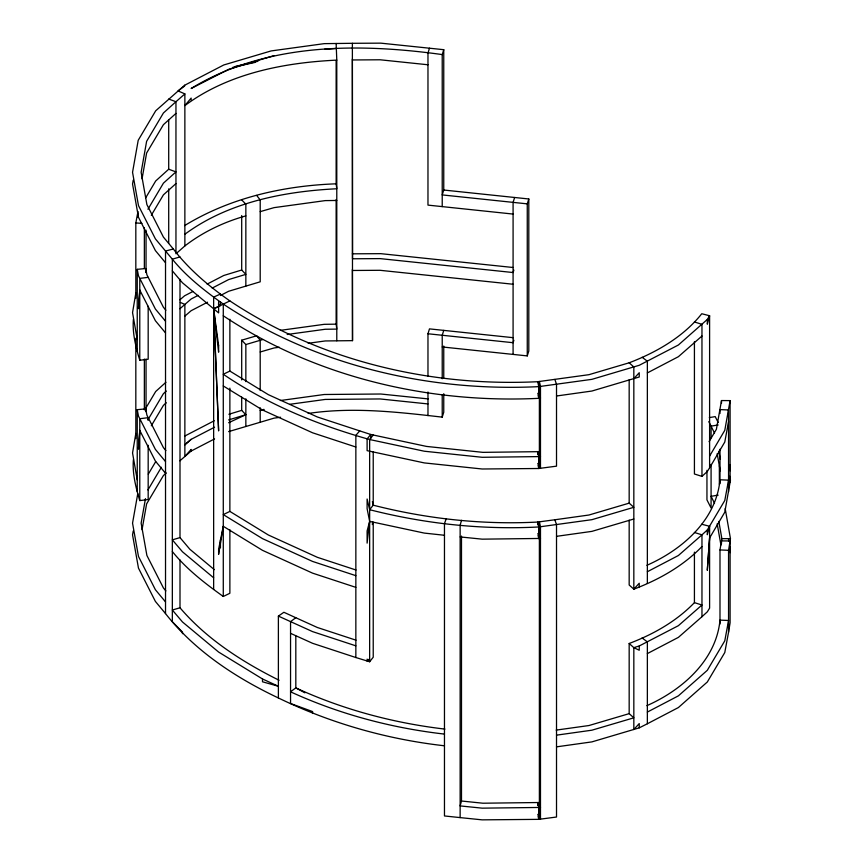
<?xml version="1.0" encoding="UTF-8"?>
<svg xmlns="http://www.w3.org/2000/svg" width="863" height="863" viewBox="0 0 863 863"><rect width="100%" height="100%" fill="white"/><g stroke="black" fill="none" stroke-linecap="round" stroke-linejoin="round"><path stroke-width="1.29" d="M137.605 217.422L138.004 211.489M444.467 745.783C387.002 739.332 330.443 723.194 278.382 697.962C235.858 677.8 194.833 650.972 165.523 613.604L165.523 251.047L155.394 238.868L138.468 205.556L132.546 172.298L138.209 140.291L155.685 110.82L184.606 85.275L223.754 64.973L271.09 50.939L324.218 43.646L352.374 43.301L380.81 43.15L443.755 49.687L443.755 190.033L442.223 194.919L527.261 203.862L528.803 198.975L443.755 190.033M182.481 633.669L182.481 632.104L172.341 621.727L172.341 259.17L165.523 251.047L173.323 248.976C188.932 269.45 208.889 286.203 229.871 300.907C319.893 360.831 430.238 386.948 537.725 381.705L588.944 374.682L629.17 362.794C656.506 352.32 683.399 336.872 701.759 313.733L709.602 315.761L709.602 467.8L707.315 471.489L701.964 476.376L694.424 473.992L694.424 341.672M175.955 253.765L175.955 101.726L184.865 93.905L178.026 90.895L184.606 86.063L184.606 85.275M184.865 93.905L184.865 245.944L176.947 252.891M191.133 100.194L191.133 98.102L184.865 105.599C228.134 73.409 283.862 62.632 336.786 60.119L336.139 43.474M279.094 680.26C242.492 662.018 206.699 639.138 180 607.779L172.341 610.033L182.481 621.975L218.619 652.061L262.503 678.976L262.503 681.792L278.382 686.268L278.382 697.962M274.046 55.599L228.619 69.353L191.133 88.501C265.998 42.697 358.048 42.956 442.223 54.574L443.755 49.687M325.254 48.565L325.254 49.342L336.797 48.425M308.188 343.291L325.254 340.95L352.514 340.648L352.374 43.301M373.226 522.223L373.226 657.228L369.644 661.738L355.847 657.53L355.858 435.319L359.742 430.896L370.745 434.477L426.57 446.43L482.902 452.352L539.375 451.662L540.475 456.581L482.169 457.293L424.283 451.22L369.644 439.526C318.005 425.038 267.767 404.585 223.28 374.262L229.871 371.079L268.307 394.639L317.368 416.98L359.742 430.896M370.745 438.372L370.745 434.477L367.109 438.965L367.109 450.659L424.283 462.913L482.169 468.997L538.76 468.501L556.516 466.16L556.516 384.294L554.844 379.429M513.086 354.413L513.086 214.067L427.972 205.114L427.972 53.075L429.472 48.188M513.086 214.067L513.086 202.374L514.628 197.487M646.883 565.308C681.932 549.871 716.301 520.281 719.99 479.774L728.555 480.141L724.791 500.486L707.315 529.968L701.964 534.844L701.964 546.549C683.086 566.063 659.03 579.645 633.83 589.17L633.83 366.969L629.17 362.794M701.964 546.549L701.964 605.017L678.383 625.686L639.235 645.977L639.235 650.238L633.83 647.649L629.17 643.485C653.302 634.348 676.365 621.371 694.424 602.644L694.424 552.137M556.516 746.851L591.899 741.889L639.235 727.854L647.358 723.766L647.369 641.899L642.126 637.962M647.358 653.593L678.383 637.379L701.964 616.711L701.964 605.017L694.424 602.644M719.99 624.014L719.99 549.947L721.867 538.663L718.825 521.403M647.358 723.766L678.383 707.552L707.315 681.997L724.791 652.525L728.555 632.18L728.555 550.303L730.454 538.652L725.19 508.62M139.774 290.076L138.458 308.587L139.774 290.076L155.394 320.734L165.523 332.913M139.774 430.421L138.458 448.922L139.774 430.421L155.394 461.079L165.523 473.258M729.774 476.257L730.454 480.173L724.791 512.18L709.602 537.973L707.315 570.109L709.602 537.973L709.602 526.279L701.759 524.251M372.352 524.564L372.643 521.996M730.098 470.788L729.774 464.564M730.098 552.654L729.774 546.43M709.073 441.673L716.398 429.267L721.5 400.551L730.098 400.615L724.791 430.313L709.602 456.106M728.555 632.18L730.098 622.816L730.098 540.95L721.5 540.896L721.5 543.496M223.28 526.301L218.619 554.326L218.619 549.17L223.28 526.301L262.503 550.335L312.568 573.14L355.847 587.358M135.825 293.107L132.546 312.643L137.239 339.504M133.42 319.127C132.179 332.687 135.836 347.239 139.774 360.249L148.177 359.213L148.177 306.246M135.825 433.453L132.546 452.989L137.239 479.85M133.42 459.472C132.179 473.032 135.836 487.584 139.774 500.594L148.177 499.548L148.177 445.265M133.226 180.151L132.546 183.992L138.468 217.249L155.394 250.572L165.523 262.751M142.05 178.824L146.613 153.031L163.42 124.682L175.955 113.42M137.756 493.712L132.546 523.161L138.468 556.419L155.394 589.731L165.523 601.91M133.226 531.015L132.546 534.855L138.468 568.113L155.394 601.425L165.523 613.604M145.469 498.641L141.133 523.14L146.893 555.448L163.398 587.93L165.879 590.907M142.05 529.677L146.613 503.895L163.42 475.535L166.311 472.946M728.555 421.662L724.791 442.018L709.602 467.8M135.825 298.307L135.825 222.934L137.605 213.528M709.602 526.279L707.315 534.704L707.315 529.968M461.489 520.324L460.141 525.233L460.141 817.606L482.169 819.85L538.76 819.354L556.516 817.024L556.516 524.639L554.844 519.774L537.725 522.05C482.374 524.931 426.894 518.868 373.226 505.189L369.644 509.699C424.812 523.776 481.856 529.947 538.76 526.969L591.899 519.677L633.83 507.304L629.17 503.14L629.17 379.849M461.489 801.015L460.141 805.913L482.169 808.156L540.475 807.444L540.475 526.754L539.375 521.835L539.375 814.219L540.475 819.138L540.475 807.444L539.375 802.514L482.902 803.216L461.489 801.015L461.489 536.052M427.972 376.128L427.972 333.765L429.472 328.879L513.291 337.692M443.755 330.378L442.223 335.265L442.223 378.728M308.188 413.463C352.697 406.775 397.811 412.061 442.223 417.131L443.755 412.244L443.755 393.711M513.863 270.097L513.086 272.535L380.076 258.609L352.514 258.781L352.374 59.029M513.863 340.27L513.086 342.708L427.972 333.765M442.223 346.958L527.261 355.901L528.803 351.014L528.803 198.975M446.236 518.717L444.467 523.582L444.467 815.956L460.141 817.606M145.599 197.994L155.685 180.993L168.706 169.224L168.706 120.054M147.951 209.245L163.42 183.161L175.955 171.899L168.706 169.224M151.316 215.265L163.42 194.855L175.955 183.592M145.599 408.512L155.685 391.511L165.923 382.266M147.951 419.752L163.42 393.668L166.311 391.068M151.316 425.783L163.42 405.373L166.311 402.773M148.296 474.143L155.685 461.673M147.951 489.925L161.403 467.25M707.315 319.45L709.602 315.761L707.315 324.186L707.315 319.45L678.383 345.006L639.235 365.297L591.899 379.342L538.76 386.635C428.652 392.029 315.534 365.491 223.28 304.089C204.93 290.96 186.581 276.807 172.341 259.17L180 256.915M373.226 435.017L369.644 439.526L369.644 661.738L367.109 659.149L367.109 661.177L368.566 659.386M633.83 378.663L639.235 372.74L639.235 376.991L591.899 391.036L556.516 395.998M701.964 616.711L707.315 611.835L709.602 608.145L709.602 537.973M179.914 308.76L191.133 299.008L198.166 295.373M179.914 460.799L191.133 451.047L214.563 438.911M701.964 336.031L678.383 356.699L647.358 372.913M184.865 245.944C202.697 232.136 224.056 221.931 245.847 215.89M184.865 234.251C228.112 202.244 284.067 191.37 336.786 188.76L336.139 183.819L336.139 60.529M184.865 316.117L191.133 310.712L207.53 302.201M191.133 439.353L184.865 444.758L191.133 439.353L214.563 427.207M179.914 299.806L184.606 295.782L192.913 291.478M356.009 640.184L317.368 627.498L295.815 617.725L290.551 621.64L290.551 703.507L312.568 711.565L312.568 713.474M262.503 678.976L278.382 686.268L278.382 616.096L283.884 612.277L295.815 617.725M647.358 571.727L678.383 555.513L701.964 534.844L694.413 532.471M647.358 712.072L678.383 695.858L707.315 670.303L724.791 640.831L728.555 620.475L719.99 620.119C716.225 660.357 681.953 690.173 646.883 705.654M184.606 225.61C230.011 197.778 283.377 185.718 336.139 183.819M207.142 284.1L223.754 275.491L241.694 270.022L245.847 274.369L228.619 279.58L212.222 288.08M220.421 295.524L228.619 291.273L260.205 281.813L260.205 199.946L256.667 195.426M184.606 436.128L214.261 420.756M229.871 300.907L213.646 308.792L182.481 282.816L172.341 270.863M356.009 570.012L317.368 557.325L268.307 534.974L229.871 511.414L223.28 514.607L262.503 538.631L312.568 561.435L355.847 575.664M172.341 551.554C186.581 569.192 204.93 583.334 223.28 596.473L229.871 593.28L229.871 529.731M228.619 422.741L245.847 414.704L241.694 410.367L241.694 397.12M220.432 294.056L213.646 297.099L213.646 589.483M219.299 306.257L213.646 308.792L218.619 430.702L213.646 308.792L218.619 312.902L218.619 301.209M639.235 645.977L633.83 647.649L633.83 729.515L639.235 723.593L639.235 727.854M228.878 414.272L241.694 410.367M228.619 419.925L245.847 414.704M228.619 431.619L274.046 418.145L280.604 417.25M241.694 379.914L241.694 340.195L256.667 335.772L260.205 340.292L260.205 390.529M241.694 340.195L245.847 344.542L262.73 339.558M214.326 569.656L189.892 549.289L180 537.606L172.341 539.86L182.481 551.802L213.646 577.789M629.17 503.14L588.944 515.017L554.844 519.774M633.83 519.008L591.899 531.371L556.516 536.333M556.516 735.157L591.899 730.195L633.83 717.822L629.17 713.647L588.944 725.535L556.16 730.109M260.205 211.64L274.046 207.638L325.254 200.604L336.786 200.464M260.205 351.985L274.046 347.972L279.299 347.26M263.981 409.364L260.205 410.464L263.981 410.087M235.588 66.343L257.94 61.305M232.956 67.271L255.308 62.341M709.31 417.606L715.2 416.613L718.199 422.514M718.167 424.974L711.08 426.128L708.793 421.64M718.167 495.146L711.08 496.301L714.521 503.302M280.389 330.346L324.218 324.326L336.139 324.164L336.786 329.105L325.254 329.256L287.174 334.477M280.389 400.518L324.218 394.499L380.81 394.013L428.167 398.911M289.806 404.294L325.254 399.429L380.076 398.954L427.972 403.938M537.725 393.399L539.375 393.183L539.375 381.489L540.475 386.408L540.475 468.275L539.375 463.355L539.375 393.183L540.475 398.102L538.76 398.328C428.652 403.722 315.534 377.185 223.28 315.782M537.725 463.571L539.375 463.355M537.725 533.744L539.375 533.528L540.475 538.447L482.169 539.159L460.141 536.926M537.725 814.435L539.375 814.219M148.177 277.347L139.774 278.382L138.458 275.728L137.239 269.332L145.718 268.533L146.893 274.758L163.398 307.25L165.879 310.227M137.239 491.543L137.239 409.677L145.718 408.879L146.893 415.103L163.398 447.595L165.879 450.562M352.514 59.957L380.076 59.784L427.972 64.768M352.514 270.475L380.076 270.302L513.086 284.24M352.374 253.819L380.81 253.668L513.302 267.519M721.867 538.663L730.454 538.652M719.99 549.947L728.555 550.303M135.825 222.934L141.92 223.377M444.93 729.095C393.625 723.097 342.773 709.526 295.815 687.887L290.551 691.813C339.03 714.089 391.5 728.048 444.467 734.089M444.467 535.276L424.283 533.086L369.644 521.392L367.109 508.674L367.109 499.008L369.644 509.699M694.424 321.953L701.964 324.337L701.964 476.376M355.847 447.012L312.568 432.795L262.503 409.99L223.28 385.955M355.847 645.837L312.568 631.608L278.382 616.096M355.847 657.53L312.568 643.302L290.551 633.334M168.706 99.051L175.955 101.726L163.42 112.988L146.613 141.338L141.133 172.276L146.893 204.585L163.398 237.077L173.323 248.976M180.313 302.417L184.865 304.412L184.865 456.451L191.133 449.429L191.133 451.047M304.887 692.816L295.815 687.887L295.815 636.063M642.137 357.282L647.358 361.209L647.358 583.42M218.393 304.056L220.432 305.75L220.432 301.856M241.694 199.849L245.847 204.197L245.847 286.063M165.523 321.219L155.394 309.04L139.774 278.382L139.774 360.249M165.523 461.565L155.394 449.386L138.458 416.074L137.239 409.677M714.521 433.129L711.08 426.128L711.08 437.821M372.395 501.63L373.226 505.189L373.226 452.029M537.725 381.705L538.76 386.635L538.76 398.328L537.983 394.628M537.983 464.801L538.76 468.501L538.76 456.807L537.725 451.878L537.725 454.477M537.983 534.974L538.76 538.674L538.76 526.969L537.725 522.05L537.725 524.65M537.983 815.664L538.76 819.354L538.76 807.66L537.725 802.73L537.725 805.33M718.825 451.241L720.227 459.202M717.185 453.636L720.227 470.896M728.394 538.598L728.857 541.209M717.185 523.809L720.929 545.049M352.514 340.648L352.374 269.483M730.098 400.615L730.098 482.482M728.555 491.834L728.555 409.968L719.99 409.601L719.99 413.506M721.5 400.551L721.5 403.204M719.99 449.213L719.99 483.679M719.354 465.718L719.354 484.326M711.08 464.402L711.08 507.994L706.948 499.871L706.948 470.346M639.235 587.509L639.235 583.248L633.83 589.17L629.17 585.006L629.17 520.13M629.17 643.485L629.17 713.647M527.261 203.862L527.261 355.901M443.755 346.041L443.755 377.821M442.223 54.574L442.223 206.613M442.223 394.618L442.223 417.131M427.972 392.018L427.972 415.632M336.786 60.119L336.786 340.799M336.139 199.536L336.139 324.164M260.205 407.8L260.216 422.158M245.847 344.542L245.847 381.608M245.847 398.825L245.847 426.408M241.694 215.534L241.694 270.022M229.871 319.245L229.871 371.079M229.871 388.134L229.871 511.414M223.28 304.089L223.28 596.473M220.432 539.774L220.432 547.843M180 279.375L180 537.606M180 559.925L180 607.779M168.706 188.868L168.706 243.15M148.177 420.281L148.177 417.681L139.774 418.728L139.774 500.594M146.041 230.194L146.041 271.845M146.041 359.159L146.041 411.554M145.718 268.533L145.718 272.514M145.718 408.879L145.718 411.532M144.358 227.53L144.358 268.576M144.358 359.03L144.358 409.947M137.239 269.332L137.239 351.198M135.825 338.307L135.825 438.652M369.644 521.392L367.109 543.129L367.109 530.972L369.644 521.392M218.619 345.621L213.646 308.792L218.619 352.169L218.619 345.621"/></g></svg>
